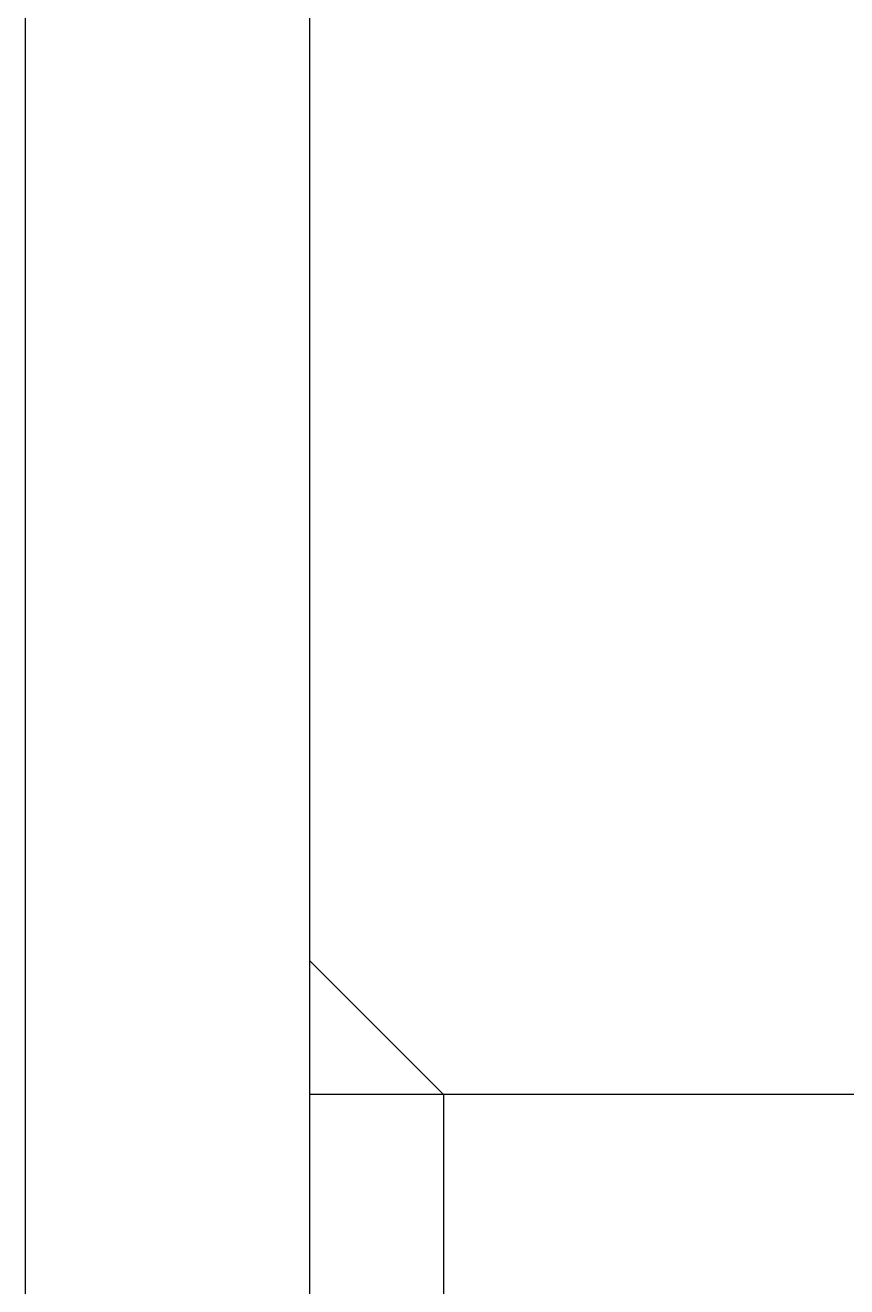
# Model space of a CAD drawing. Header units: metres. Extents: x 0 to 63075, y 0 to 44550.
# Drawn here: x 36193.5 to 36211.86, y 35172.67 to 35200.89 of the extents above; entities that cross this region are included whole.
import ezdxf

# ---------------------------------------------------------------- set-up
doc = ezdxf.new("R2010")
doc.units = ezdxf.units.M
doc.header["$LTSCALE"] = 75
doc.linetypes.add('HIDDEN2', pattern=[4.7625, 3.175, -1.5875])
for name, color, linetype in [('SDM', 7, 'Continuous'), ('SL4', 4, 'Continuous'), ('ST1', 7, 'HIDDEN2')]:
    doc.layers.add(name, color=color, linetype=linetype)

# ---------------------------------------------------------------- blocks, each defined once
blk = doc.blocks.new('A$Ce03ead7b')
at = {"layer": 'SL4'}
for p, q in [((381.194, 1679.2), (381.194, 1567.5)), ((387.544, 1679.2), (387.544, 1567.5)), ((390.544, 1636.05), (387.544, 1639.05)), ((411.544, 1636.05), (390.544, 1636.05)), ((390.544, 1636.05), (390.544, 1623.35))]:
    blk.add_line(p, q, dxfattribs=at)
at = {"layer": 'ST1'}
blk.add_line((390.544, 1636.05), (387.544, 1636.05), dxfattribs=at)
blk.add_line((390.544, 1636.05), (387.544, 1636.05), dxfattribs=at)

msp = doc.modelspace()

# ---------------------------------------------------------------- block references
at = {"layer": 'SDM'}
msp.add_blockref('A$Ce03ead7b', (35812.302, 33540.915), dxfattribs=at)

doc.saveas('drawing.dxf')
